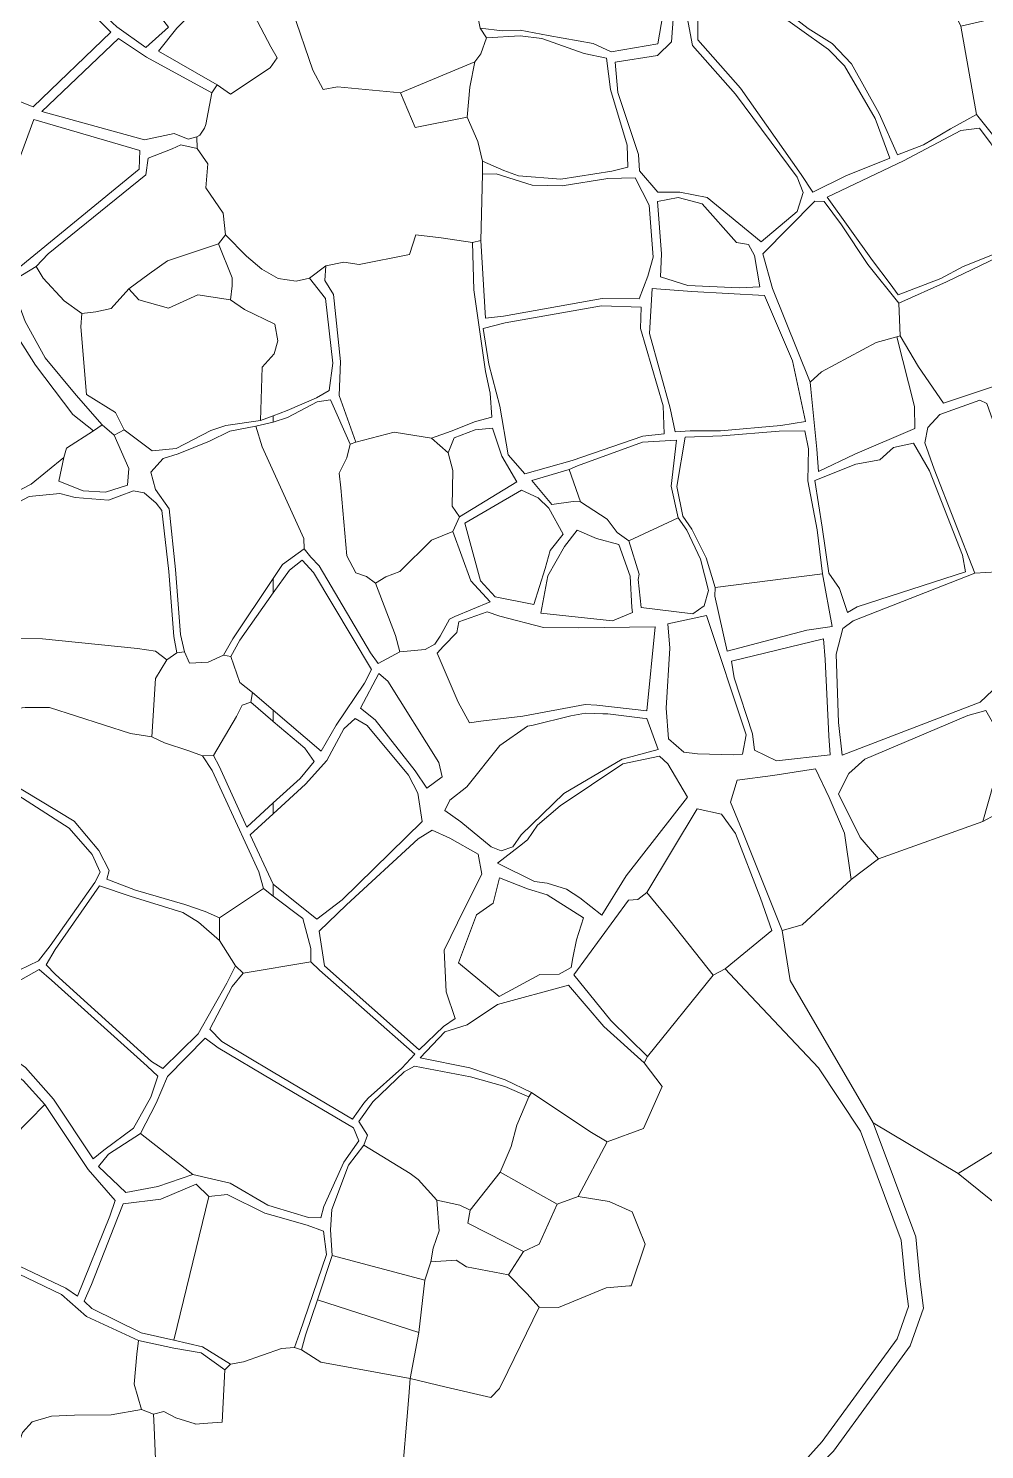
# Model space of a CAD drawing. Header units: metres. Extents: x 542555 to 550520, y 1840485 to 1846995.
# Drawn here: x 548965.2 to 549101.1, y 1843560.2 to 1843762.2 of the extents above; entities that cross this region are included whole.
import ezdxf

# ---------------------------------------------------------------- set-up
doc = ezdxf.new("R2010")
doc.units = ezdxf.units.M
doc.header["$MEASUREMENT"] = 0
doc.layers.add('Level 30', color=7, linetype='Continuous', lineweight=0)

msp = doc.modelspace()

# ---------------------------------------------------------------- linework, layer by layer
at = {"layer": 'Level 30', "color": 7, "linetype": 'Continuous', "lineweight": 0, "flags": 128}
for points in [[(549097.75, 1843762.52), (549099.99, 1843749.96), (549096.3, 1843747.92), (549092.48, 1843745.64), (549088.77, 1843744.2), (549086.16, 1843750.09), (549082.23, 1843757.16), (549079.46, 1843760.04), (549076.05, 1843762.16), (549071.5, 1843765.68), (549062.27, 1843770.64), (549060.94, 1843772.12), (549062.35, 1843775.75), (549063.89, 1843776.87), (549069.95, 1843779.69), (549074.72, 1843775.46), (549082.57, 1843767.75), (549084.86, 1843764.67), (549094.29, 1843766.94), (549094.44, 1843765.93), (549095.52, 1843764.88), (549097.32, 1843763.5), (549097.75, 1843762.52)], [(549055.64, 1843765.49), (549054.71, 1843760), (549048.03, 1843758.85), (549045.47, 1843760.06), (549039.11, 1843761.16), (549035.11, 1843761.93), (549032.62, 1843761.82), (549029.4, 1843762.22), (549029.03, 1843764.12), (549028.96, 1843766.71), (549026.71, 1843771.82), (549028.13, 1843773.31), (549032.04, 1843773.89), (549036.43, 1843775.6), (549039.23, 1843777.6), (549039.81, 1843778.55), (549052.6, 1843778.57), (549054.57, 1843778.2), (549055.98, 1843770.18), (549055.64, 1843765.49)], [(548953.48, 1843773.2), (548957.03, 1843772.8), (548965.16, 1843769.69), (548972.28, 1843766.28), (548976.9, 1843761.67), (548965.87, 1843751.03), (548955.24, 1843755.27), (548952.54, 1843756.73), (548952.44, 1843758.85), (548952.77, 1843768.84), (548953.01, 1843773.18), (548953.48, 1843773.2)], [(549029.51, 1843758.58), (549028.68, 1843757.44), (549018.1, 1843753.03), (549009.15, 1843753.86), (549007.08, 1843753.51), (549005.65, 1843756.23), (549002.73, 1843764.69), (549011.31, 1843767.62), (549017.06, 1843768.69), (549024.32, 1843771.11), (549025.66, 1843771.22), (549026.71, 1843771.82), (549028.96, 1843766.71), (549029.03, 1843764.12), (549029.4, 1843762.22), (549030.31, 1843760.82), (549029.51, 1843758.58)], [(548985.1, 1843762.35), (548981.88, 1843759.48), (548977.75, 1843762.42), (548973.46, 1843766.42), (548975.92, 1843769.27), (548978.5, 1843770.63), (548982.32, 1843765.97), (548985.1, 1843762.35)], [(548993.94, 1843752.83), (548992.01, 1843754.14), (548983.7, 1843758.97), (548986.3, 1843762.24), (548990.4, 1843766.38), (548993.59, 1843767.87), (548995.36, 1843767.79), (548999.68, 1843759.56), (549000.58, 1843757.99), (548999.55, 1843756.58), (548993.94, 1843752.83)], [(549078.97, 1843759.19), (549081.22, 1843756.85), (549085.58, 1843749.39), (549087.69, 1843743.74), (549081.41, 1843741.24), (549076.72, 1843738.92), (549075.05, 1843741.42), (549066.46, 1843753.67), (549060.38, 1843760.55), (549060.36, 1843763.45), (549061.48, 1843764.7), (549063.44, 1843768.99), (549070.71, 1843765.07), (549078.97, 1843759.19)], [(549113.08, 1843761.69), (549118.01, 1843751.95), (549105.85, 1843746.87), (549102.86, 1843746.38), (549099.99, 1843749.96), (549097.75, 1843762.52), (549112.31, 1843765.86), (549113.08, 1843761.69)], [(549074.48, 1843741.04), (549075.36, 1843738.84), (549074.49, 1843736.14), (549069.37, 1843731.86), (549061.71, 1843738.16), (549057.81, 1843738.92), (549054.67, 1843738.88), (549052.09, 1843741.92), (549051.93, 1843744.25), (549048.98, 1843753.09), (549048.64, 1843757.38), (549054.64, 1843758.31), (549056.63, 1843760.27), (549056.93, 1843764.17), (549058.86, 1843763.79), (549059.61, 1843759.75), (549065.72, 1843752.85), (549074.48, 1843741.04)], [(549050.41, 1843742.48), (549048.16, 1843741.91), (549040.87, 1843740.73), (549034.88, 1843741.23), (549032.79, 1843741.99), (549029.76, 1843743.29), (549029.08, 1843746.11), (549027.57, 1843749.55), (549027.96, 1843753.83), (549028.68, 1843757.44), (549029.51, 1843758.58), (549030.31, 1843760.82), (549035.13, 1843761.13), (549038.19, 1843760.75), (549044.22, 1843758.63), (549047.38, 1843757.93), (549047.96, 1843753.48), (549050.31, 1843745.57), (549050.41, 1843742.48)], [(548989.56, 1843747), (548989.11, 1843746.76), (548987.9, 1843746.43), (548985.91, 1843747.26), (548981.69, 1843746.36), (548967.1, 1843750.37), (548977.99, 1843760.74), (548981.96, 1843758.11), (548991.26, 1843753.03), (548990.42, 1843748.51), (548990.23, 1843747.98), (548989.56, 1843747)], [(549018.1, 1843753.03), (549028.68, 1843757.44), (549027.96, 1843753.83), (549027.57, 1843749.55), (549020.18, 1843748.08), (549018.1, 1843753.03)], [(548965.95, 1843749.24), (548981.04, 1843744.84), (548980.92, 1843742.17), (548963.08, 1843727.51), (548961.13, 1843729.27), (548958.42, 1843735.07), (548958.14, 1843737.49), (548960.79, 1843739.57), (548963.56, 1843742.63), (548965.95, 1843749.24)], [(549104.88, 1843740.24), (549108.23, 1843732.22), (549102.98, 1843730.27), (549098.11, 1843728.33), (549094.93, 1843726.65), (549088.86, 1843724.32), (549087.72, 1843725.86), (549085.21, 1843729.18), (549078.76, 1843738.19), (549089.6, 1843743.36), (549097.77, 1843747.68), (549100.45, 1843748.02), (549102.1, 1843745.76), (549104.88, 1843740.24)], [(548989.18, 1843745.13), (548990.69, 1843742.93), (548990.43, 1843739.51), (548992.89, 1843735.9), (548993.19, 1843732.83), (548992.23, 1843731.55), (548984.94, 1843729.14), (548982.37, 1843727.31), (548979.47, 1843725.14), (548976.93, 1843722.37), (548974.78, 1843721.91), (548972.76, 1843721.66), (548970.27, 1843723.47), (548967.28, 1843726.7), (548966.29, 1843728.33), (548968.01, 1843730.15), (548981.89, 1843741.37), (548982.2, 1843743.75), (548985.62, 1843745.06), (548986.85, 1843745.64), (548989.18, 1843745.13)], [(549053.46, 1843737.05), (549054.02, 1843729.66), (549053.26, 1843726.98), (549052.05, 1843723.73), (549046.75, 1843723.81), (549032.76, 1843721.27), (549030.18, 1843720.97), (549029.5, 1843732.03), (549029.76, 1843741.44), (549031.69, 1843741.53), (549036.84, 1843739.88), (549041.06, 1843739.78), (549047.6, 1843740.85), (549051.45, 1843740.93), (549053.46, 1843737.05)], [(549068.45, 1843729.88), (549069.2, 1843725.44), (549066.27, 1843725.3), (549058.93, 1843725.65), (549055.05, 1843726.87), (549055.21, 1843730.15), (549054.66, 1843737.58), (549057.57, 1843738.16), (549060.98, 1843737.25), (549065.89, 1843731.77), (549067.58, 1843731.47), (549068.45, 1843729.88)], [(549088.97, 1843723.11), (549089.14, 1843718.48), (549088.68, 1843718.35), (549085.75, 1843717.53), (549077.96, 1843713.35), (549076.34, 1843711.87), (549070.99, 1843725.2), (549069.62, 1843730.16), (549077.02, 1843737.61), (549078.34, 1843737.57), (549080.82, 1843734.25), (549084.55, 1843728.6), (549088.97, 1843723.11)], [(549005.15, 1843726.66), (549007.43, 1843723.8), (549008.46, 1843714.61), (549007.93, 1843710.7), (549006.16, 1843709.67), (549001.99, 1843707.88), (549000, 1843707.12), (548998.17, 1843706.43), (548998.41, 1843714.01), (549000.13, 1843715.91), (549000.64, 1843717.75), (549000.24, 1843720.16), (548995.89, 1843722.24), (548993.91, 1843723.59), (548994.14, 1843725.6), (548994.14, 1843726.72), (548992.23, 1843731.55), (548993.19, 1843732.83), (548996.19, 1843729.8), (548998.36, 1843727.98), (549000.7, 1843726.62), (549003.25, 1843726.25), (549005.15, 1843726.66)], [(549030.2, 1843713.41), (549030.83, 1843710.35), (549031.06, 1843706.93), (549028.76, 1843706.29), (549025.32, 1843704.93), (549022.51, 1843703.93), (549017.19, 1843704.79), (549011.72, 1843703.38), (549009.37, 1843709.98), (549009.56, 1843714.83), (549008.57, 1843724.34), (549007.33, 1843726.35), (549007.5, 1843728.44), (549010.04, 1843728.97), (549012.2, 1843728.63), (549019.39, 1843730.05), (549020.27, 1843732.86), (549023.9, 1843732.41), (549028.32, 1843731.76), (549028.53, 1843725), (549030.2, 1843713.41)], [(548992.23, 1843731.55), (548994.14, 1843726.72), (548994.14, 1843725.6), (548993.91, 1843723.59), (548989.28, 1843724.32), (548985.12, 1843722.42), (548980.89, 1843723.58), (548979.47, 1843725.14), (548982.37, 1843727.31), (548984.94, 1843729.14), (548992.23, 1843731.55)], [(549108.36, 1843731.47), (549110.14, 1843729.58), (549111.38, 1843725.7), (549112.31, 1843721.93), (549113.34, 1843718.63), (549103.69, 1843711.72), (549095.32, 1843708.93), (549091.73, 1843714.06), (549089.14, 1843718.48), (549088.97, 1843723.11), (549095.75, 1843726.18), (549103.02, 1843729.64), (549108.36, 1843731.47)], [(548972.76, 1843721.66), (548972.63, 1843719.76), (548973.45, 1843710.16), (548977.58, 1843707.56), (548978.79, 1843705.13), (548977.38, 1843704.38), (548975.68, 1843705.85), (548971.99, 1843710.03), (548967.56, 1843715.35), (548964.74, 1843720.54), (548962.97, 1843725.31), (548963.25, 1843726.5), (548966.29, 1843728.33), (548967.28, 1843726.7), (548970.27, 1843723.47), (548972.76, 1843721.66)], [(549011.72, 1843703.38), (549010.92, 1843703.08), (549008.13, 1843709.39), (549006.26, 1843709.1), (549002.02, 1843706.85), (549000, 1843706.21), (549000, 1843707.12), (549001.99, 1843707.88), (549006.16, 1843709.67), (549007.93, 1843710.7), (549008.46, 1843714.61), (549007.43, 1843723.8), (549005.15, 1843726.66), (549007.5, 1843728.44), (549007.33, 1843726.35), (549008.57, 1843724.34), (549009.56, 1843714.83), (549009.37, 1843709.98), (549011.72, 1843703.38)], [(548993.91, 1843723.59), (548995.89, 1843722.24), (549000.24, 1843720.16), (549000.64, 1843717.75), (549000.13, 1843715.91), (548998.41, 1843714.01), (548998.17, 1843706.43), (548993.28, 1843705.72), (548991.12, 1843705.02), (548986.18, 1843702.47), (548982.77, 1843702.14), (548978.79, 1843705.13), (548977.58, 1843707.56), (548973.45, 1843710.16), (548972.63, 1843719.76), (548972.76, 1843721.66), (548974.78, 1843721.91), (548976.93, 1843722.37), (548979.47, 1843725.14), (548980.89, 1843723.58), (548985.12, 1843722.42), (548989.28, 1843724.32), (548993.91, 1843723.59)], [(549075.68, 1843706.3), (549072.17, 1843705.75), (549063.62, 1843704.97), (549059.27, 1843704.98), (549057.13, 1843704.83), (549056.43, 1843708.2), (549053.5, 1843718.8), (549053.9, 1843725.23), (549059.52, 1843724.8), (549069.84, 1843724.23), (549073.85, 1843714.94), (549075.68, 1843706.3)], [(549055.45, 1843708.54), (549055.58, 1843704.54), (549052.54, 1843704.24), (549042.51, 1843700.77), (549035.79, 1843698.87), (549033.39, 1843701.56), (549032.21, 1843708.49), (549030.67, 1843714.47), (549029.85, 1843719.52), (549032.99, 1843720.34), (549046.68, 1843722.76), (549052.3, 1843722.56), (549052.23, 1843719.52), (549055.45, 1843708.54)], [(548970.59, 1843702.49), (548970.2, 1843701.2), (548965.57, 1843697.38), (548963.1, 1843696.11), (548960.55, 1843699.12), (548952.95, 1843709.54), (548951.5, 1843712.3), (548955.29, 1843714.68), (548960.68, 1843718.56), (548962.91, 1843719.48), (548966.17, 1843714.33), (548971.49, 1843707.28), (548974.46, 1843704.98), (548970.59, 1843702.49)], [(549088.68, 1843718.35), (549091.2, 1843708.45), (549091.21, 1843705.29), (549082.7, 1843701.64), (549077.54, 1843699.21), (549077.3, 1843702.38), (549076.45, 1843710.92), (549076.34, 1843711.87), (549077.96, 1843713.35), (549085.75, 1843717.53), (549088.68, 1843718.35)], [(549014.52, 1843683.32), (549017.4, 1843675.87), (549018, 1843673.57), (549014.94, 1843671.91), (549013.85, 1843673.42), (549006.51, 1843685.8), (549005.35, 1843687.03), (549004.4, 1843688.22), (549004.37, 1843689.67), (548998.44, 1843702.72), (548997.53, 1843705.64), (549000, 1843706.21), (549002.02, 1843706.85), (549006.26, 1843709.1), (549008.13, 1843709.39), (549010.92, 1843703.08), (549010.45, 1843701.14), (549009.37, 1843698.95), (549009.61, 1843696.86), (549010.47, 1843687.19), (549011.75, 1843684.81), (549013.26, 1843684.29), (549014.52, 1843683.32)], [(549108.1, 1843686.47), (549106.01, 1843685.11), (549099.76, 1843684.74), (549094, 1843699.52), (549092.67, 1843703.28), (549093.06, 1843705.43), (549094.8, 1843707.31), (549100.47, 1843709.34), (549101.45, 1843708.84), (549106.65, 1843694.27), (549111.11, 1843688.75), (549108.1, 1843686.47)], [(548977.38, 1843704.38), (548979.48, 1843699.62), (548979.28, 1843697.27), (548976.16, 1843696.26), (548972.96, 1843696.44), (548969.53, 1843697.83), (548970.2, 1843701.2), (548970.59, 1843702.49), (548974.46, 1843704.98), (548975.68, 1843705.85), (548977.38, 1843704.38)], [(548997.53, 1843705.64), (548998.44, 1843702.72), (549004.37, 1843689.67), (549004.4, 1843688.22), (549001.33, 1843685.97), (549000, 1843683.98), (548994.25, 1843675.4), (548992.93, 1843673.08), (548990.76, 1843672.09), (548988.08, 1843671.93), (548987.37, 1843673.56), (548986.81, 1843676.04), (548986.08, 1843685.27), (548985.18, 1843693.89), (548983.27, 1843696.63), (548982.6, 1843699.1), (548984.37, 1843701.05), (548986.49, 1843701.69), (548990.94, 1843703.52), (548993.84, 1843704.92), (548997.53, 1843705.64)], [(549024.88, 1843701.86), (549025.53, 1843699.34), (549025.45, 1843694.27), (549026.49, 1843692.75), (549025.53, 1843690.65), (549022.49, 1843689.44), (549018, 1843684.96), (549015.99, 1843684.2), (549014.52, 1843683.32), (549013.26, 1843684.29), (549011.75, 1843684.81), (549010.47, 1843687.19), (549009.61, 1843696.86), (549009.37, 1843698.95), (549010.45, 1843701.14), (549010.92, 1843703.08), (549011.72, 1843703.38), (549017.19, 1843704.79), (549022.51, 1843703.93), (549024.88, 1843701.86)], [(549025.74, 1843703.99), (549028.72, 1843705.11), (549031.18, 1843705.37), (549032.51, 1843701.36), (549034.64, 1843697.72), (549026.49, 1843692.75), (549025.45, 1843694.27), (549025.53, 1843699.34), (549024.88, 1843701.86), (549025.74, 1843703.99)], [(549078.09, 1843684.65), (549062.82, 1843682.7), (549061.58, 1843686.92), (549059.51, 1843690.99), (549058.22, 1843692.84), (549057.37, 1843697.06), (549058.55, 1843704.07), (549063.84, 1843704.27), (549071.95, 1843704.95), (549075.61, 1843704.98), (549076.09, 1843702.43), (549076, 1843697.89), (549077.32, 1843690.92), (549078.09, 1843684.65)], [(549057.58, 1843692.63), (549050.58, 1843689.34), (549048.92, 1843690.54), (549047.48, 1843692.43), (549043.69, 1843694.89), (549042.06, 1843699.48), (549043.25, 1843699.99), (549052.52, 1843703.36), (549057.34, 1843703.67), (549056.6, 1843697.09), (549057.58, 1843692.63)], [(549098.02, 1843687.32), (549098.42, 1843684.91), (549083.01, 1843679.94), (549081.66, 1843679.13), (549080.51, 1843682.57), (549078.98, 1843684.76), (549078.06, 1843691.3), (549077.01, 1843697.93), (549082.82, 1843700.23), (549086.24, 1843700.84), (549088.21, 1843702.6), (549091.04, 1843703.22), (549093.32, 1843699.31), (549098.02, 1843687.32)], [(549042.06, 1843699.48), (549043.69, 1843694.89), (549042.64, 1843694.95), (549039.62, 1843694.5), (549036.79, 1843697.9), (549042.06, 1843699.48)], [(549039.21, 1843693.98), (549041.23, 1843690.29), (549039.39, 1843687.95), (549038.67, 1843685.41), (549037.05, 1843680.27), (549031.55, 1843681.39), (549029.49, 1843683.66), (549027.22, 1843691.86), (549035.32, 1843696.53), (549037.68, 1843695.43), (549039.21, 1843693.98)], [(549061.88, 1843682.26), (549061.29, 1843680.09), (549059.64, 1843678.96), (549052.3, 1843679.84), (549051.9, 1843683.85), (549052.03, 1843684.61), (549050.58, 1843689.34), (549057.58, 1843692.63), (549058.79, 1843690.87), (549060.77, 1843686.74), (549061.88, 1843682.26)], [(549030.84, 1843680.68), (549025.8, 1843678.6), (549025.08, 1843678.22), (549023.72, 1843675.79), (549022.99, 1843674.64), (549021.6, 1843673.88), (549018, 1843673.57), (549017.4, 1843675.87), (549014.52, 1843683.32), (549015.99, 1843684.2), (549018, 1843684.96), (549022.49, 1843689.44), (549025.53, 1843690.65), (549028.11, 1843683.67), (549030.84, 1843680.68)], [(549051.09, 1843679.16), (549048.25, 1843677.97), (549038.04, 1843679.04), (549039.03, 1843684.36), (549041.41, 1843688.54), (549043.21, 1843690.84), (549045.96, 1843689.69), (549049.12, 1843688.8), (549050.74, 1843684.33), (549050.98, 1843679.84), (549051.09, 1843679.16)], [(549004.09, 1843686.58), (549005.74, 1843684.83), (549013.97, 1843671.04), (549012.97, 1843669.11), (549008.97, 1843663.13), (549006.82, 1843659.42), (549000, 1843665.26), (548997.07, 1843667.77), (548995.24, 1843669.22), (548993.98, 1843672.88), (548995.23, 1843675.2), (549000, 1843681.95), (549002.29, 1843685.19), (549004.09, 1843686.58)], [(549079.47, 1843677.16), (549075.87, 1843676.66), (549064.54, 1843673.65), (549062.77, 1843681.47), (549062.82, 1843682.7), (549078.09, 1843684.65), (549079.47, 1843677.16)], [(549106.01, 1843685.11), (549108.25, 1843679.31), (549110.15, 1843675.52), (549100.54, 1843666.38), (549080.89, 1843658.87), (549080.37, 1843663.53), (549080.03, 1843673.22), (549081, 1843676.86), (549082.47, 1843677.95), (549099.76, 1843684.74), (549106.01, 1843685.11)], [(549000, 1843683.98), (549000, 1843681.95), (548995.23, 1843675.2), (548993.98, 1843672.88), (548992.93, 1843673.08), (548994.25, 1843675.4), (549000, 1843683.98)], [(549043.41, 1843676.99), (549054.3, 1843677.09), (549053.11, 1843665.19), (549046.03, 1843665.96), (549044.37, 1843666.07), (549035.47, 1843664.41), (549029.53, 1843663.68), (549027.9, 1843663.45), (549026.28, 1843666.42), (549023.31, 1843673.39), (549024.19, 1843674.35), (549026.11, 1843676.33), (549026.39, 1843677.83), (549030.42, 1843679.24), (549032.22, 1843678.65), (549038.44, 1843677.02), (549043.41, 1843676.99)], [(549067.23, 1843661.76), (549066.74, 1843659.03), (549065.43, 1843658.91), (549060.35, 1843659.04), (549058.37, 1843659.29), (549056.18, 1843661.21), (549055.86, 1843665.57), (549056.37, 1843674.09), (549056.1, 1843677.52), (549061.6, 1843678.71), (549067.23, 1843661.76)], [(548960.59, 1843674.65), (548963.64, 1843675.49), (548967.18, 1843675.43), (548980.7, 1843674.04), (548983.24, 1843673.64), (548984.85, 1843672.42), (548983.27, 1843669.78), (548982.75, 1843661.46), (548979.7, 1843661.94), (548968.19, 1843665.63), (548964.73, 1843665.65), (548961.31, 1843665.28), (548961.45, 1843666.99), (548961.5, 1843669.6), (548960.59, 1843674.65)], [(549078.99, 1843661.6), (549079.19, 1843658.93), (549071.56, 1843658.08), (549068.41, 1843659.57), (549068.14, 1843661.9), (549065.56, 1843669.87), (549065.15, 1843672.24), (549078.25, 1843675.41), (549078.47, 1843672.49), (549078.99, 1843661.6)], [(548995.24, 1843669.22), (548997.07, 1843667.77), (548996.8, 1843666.38), (548995.58, 1843665.97), (548994.78, 1843664.36), (548991.5, 1843658.81), (548989.94, 1843658.79), (548987.98, 1843659.48), (548984.55, 1843660.61), (548982.75, 1843661.46), (548983.27, 1843669.78), (548984.85, 1843672.42), (548986.29, 1843673.42), (548987.37, 1843673.56), (548988.08, 1843671.93), (548990.76, 1843672.09), (548992.93, 1843673.08), (548993.98, 1843672.88), (548995.24, 1843669.22)], [(549016.28, 1843669.39), (549023.53, 1843657.81), (549024.01, 1843655.78), (549021.84, 1843654.18), (549020.16, 1843656.65), (549014.48, 1843663.9), (549012.41, 1843665.57), (549014.99, 1843670.47), (549016.28, 1843669.39)], [(549000, 1843663.67), (549004.51, 1843659.86), (549005.8, 1843657.97), (549003.81, 1843655.54), (549000, 1843652.08), (548996.23, 1843648.65), (548992.32, 1843657.32), (548991.5, 1843658.81), (548994.78, 1843664.36), (548995.58, 1843665.97), (548996.8, 1843666.38), (548999.94, 1843663.72), (549000, 1843663.67)], [(549000, 1843665.26), (549000, 1843663.67), (548999.94, 1843663.72), (548996.8, 1843666.38), (548997.07, 1843667.77), (549000, 1843665.26)], [(548989.94, 1843658.79), (548991.31, 1843656.7), (548997.96, 1843642.3), (548998.6, 1843639.9), (548992.36, 1843635.74), (548990.3, 1843636.66), (548987.41, 1843637.64), (548980.42, 1843639.66), (548976.33, 1843641.26), (548976.66, 1843642.49), (548975.18, 1843645.3), (548971.67, 1843649.51), (548962.12, 1843655.29), (548959.97, 1843656.78), (548960.45, 1843658.53), (548960.58, 1843663.29), (548961.31, 1843665.28), (548964.73, 1843665.65), (548968.19, 1843665.63), (548979.7, 1843661.94), (548982.75, 1843661.46), (548984.55, 1843660.61), (548987.98, 1843659.48), (548989.94, 1843658.79)], [(549021.19, 1843649.44), (549009.78, 1843638.31), (549006.21, 1843635.55), (549000, 1843640.53), (548996.72, 1843647.55), (549000, 1843650.55), (549004.59, 1843654.75), (549007.61, 1843658.1), (549010.02, 1843662.62), (549011.63, 1843664.07), (549013.36, 1843663.1), (549019.23, 1843656.03), (549020.58, 1843653.45), (549021.19, 1843649.44)], [(549044.38, 1843664.82), (549046.88, 1843664.74), (549047.57, 1843664.74), (549052.51, 1843664.14), (549053.1, 1843664.09), (549054.72, 1843659.66), (549049.61, 1843658.28), (549041.31, 1843653.42), (549035.23, 1843647.56), (549034.09, 1843645.86), (549032.42, 1843645.25), (549030.97, 1843645.82), (549026.66, 1843649.38), (549024.38, 1843651.02), (549025.1, 1843652.49), (549027.51, 1843654.36), (549032.22, 1843660.24), (549036.13, 1843663), (549036.95, 1843663.15), (549042.33, 1843664.45), (549044.38, 1843664.82)], [(549104.04, 1843660.5), (549100.88, 1843649.42), (549086.05, 1843644.13), (549083.44, 1843647.18), (549080.38, 1843653.36), (549081.86, 1843656.27), (549084.13, 1843658.3), (549098.78, 1843664.52), (549101.33, 1843665.23), (549104.04, 1843660.5)], [(549000, 1843652.08), (549000, 1843650.55), (548996.72, 1843647.55), (549000, 1843640.53), (549000, 1843638.84), (548998.6, 1843639.9), (548997.96, 1843642.3), (548991.31, 1843656.7), (548989.94, 1843658.79), (548991.5, 1843658.81), (548992.32, 1843657.32), (548996.23, 1843648.65), (549000, 1843652.08)], [(549058.92, 1843652.9), (549050.18, 1843641.72), (549046.7, 1843636.13), (549043.59, 1843638.59), (549041.72, 1843639.84), (549038.95, 1843640.68), (549037.17, 1843640.89), (549031.89, 1843643.52), (549035.02, 1843645.92), (549036.15, 1843646.81), (549037.59, 1843648.9), (549040.81, 1843651.68), (549049.72, 1843657.66), (549054.92, 1843658.73), (549056.1, 1843657.62), (549058.92, 1843652.9)], [(549075.19, 1843634.73), (549072.37, 1843633.95), (549066.68, 1843648.15), (549065.02, 1843652.18), (549065.98, 1843655.31), (549071.06, 1843655.96), (549077.13, 1843656.91), (549079.06, 1843652.86), (549081.21, 1843647.79), (549082.18, 1843641.21), (549075.19, 1843634.73)], [(548959.09, 1843628.09), (548947.95, 1843636.04), (548952.17, 1843640.9), (548956.74, 1843646.36), (548957.47, 1843649.05), (548957.5, 1843651.82), (548958.04, 1843654.6), (548958.17, 1843655.42), (548959.82, 1843655.85), (548961.7, 1843654.48), (548971, 1843648.51), (548974.27, 1843644.75), (548975.39, 1843642.25), (548974.64, 1843640.78), (548968.3, 1843631.75), (548966.63, 1843629.61), (548961.07, 1843626.96), (548959.09, 1843628.09)], [(549070.88, 1843633.93), (549064.27, 1843628.48), (549062.54, 1843627.6), (549056.44, 1843635.3), (549053.12, 1843639.35), (549060.28, 1843651.25), (549063.74, 1843650.5), (549065.73, 1843647.73), (549069.27, 1843638.53), (549070.88, 1843633.93)], [(549119.6994, 1843644.8019), (549118.69, 1843612.51), (549097.41, 1843599.39), (549085.33, 1843606.59), (549073.49, 1843626.83), (549072.8392, 1843630.9669), (549072.37, 1843633.95), (549075.19, 1843634.73), (549082.18, 1843641.21), (549086.05, 1843644.13), (549100.88, 1843649.42), (549102.66, 1843650.38), (549105.8699, 1843645.1737), (549106.76, 1843643.73), (549112.43, 1843644.12), (549119.6506, 1843644.8152), (549119.7, 1843644.82), (549119.6994, 1843644.8019)], [(549027.17, 1843636.97), (549024.32, 1843631.17), (549024.6, 1843625.22), (549025.85, 1843621.44), (549024.21, 1843620.3), (549020.73, 1843616.97), (549007.29, 1843628.91), (549006.52, 1843633.84), (549010.4, 1843637.57), (549020.59, 1843646.97), (549022.59, 1843648.22), (549025.11, 1843647.08), (549029.15, 1843644.81), (549029.64, 1843641.93), (549027.17, 1843636.97)], [(548989.38, 1843635.11), (548992.35, 1843632.5), (548994.65, 1843628.91), (548993.39, 1843626.45), (548989.32, 1843619.27), (548984.32, 1843614.31), (548982.71, 1843615.34), (548969.04, 1843627.7), (548967.73, 1843629.06), (548969.01, 1843631.24), (548975.28, 1843640.29), (548979.64, 1843638.82), (548987.13, 1843636.52), (548989.38, 1843635.11)], [(549005.33, 1843631.37), (549005.33, 1843629.48), (548995.72, 1843627.87), (548994.65, 1843628.91), (548992.35, 1843632.5), (548992.36, 1843635.74), (548998.6, 1843639.9), (549000, 1843638.84), (549000, 1843638.83), (549004.19, 1843635.64), (549005.33, 1843631.37)], [(549038.95, 1843639.01), (549044.11, 1843635.75), (549043.13, 1843632.63), (549042.59, 1843630.07), (549042.35, 1843628.7), (549040.68, 1843627.73), (549037.91, 1843627.71), (549032.12, 1843624.57), (549026.34, 1843629.35), (549028.89, 1843636.15), (549031.29, 1843637.81), (549032.17, 1843641.41), (549036.13, 1843639.85), (549038.95, 1843639.01)], [(549062.54, 1843627.6), (549053.23, 1843616.03), (549048.01, 1843621.15), (549042.73, 1843627.65), (549050.5, 1843638.24), (549051.82, 1843638.34), (549053.12, 1843639.35), (549056.44, 1843635.3), (549062.54, 1843627.6)], [(548983.61, 1843613.25), (548982.57, 1843610.27), (548980.12, 1843605.84), (548975.93, 1843602.74), (548974.41, 1843601.5), (548968.76, 1843609.97), (548964.79, 1843614.46), (548961.77, 1843616.59), (548962.12, 1843619.25), (548961.49, 1843625.45), (548966.7, 1843628.42), (548968.46, 1843626.9), (548982.09, 1843614.65), (548983.61, 1843613.25)], [(549005.33, 1843629.48), (549006.56, 1843628.32), (549020.12, 1843616.38), (549018.28, 1843614.36), (549013.49, 1843610.1), (549012.88, 1843609.39), (549011.25, 1843607.13), (549000, 1843613.81), (548992.67, 1843618.16), (548991, 1843619.91), (548994.15, 1843625.98), (548995.72, 1843627.87), (549005.33, 1843629.48)], [(549052.67, 1843605.78), (549047.48, 1843603.92), (549045.01, 1843605.38), (549036.7, 1843610.9), (549032.97, 1843612.71), (549027.96, 1843614.43), (549020.87, 1843615.85), (549024.38, 1843619.55), (549027.56, 1843620.54), (549031.87, 1843623.41), (549041.97, 1843626.18), (549047.03, 1843620.31), (549052.73, 1843615.11), (549055.28, 1843611.79), (549052.67, 1843605.78)], [(549010.02, 1843600.99), (549007.17, 1843594.72), (549006.75, 1843593.09), (549005.01, 1843593.15), (549000, 1843594.65), (548999.24, 1843594.88), (548993.86, 1843598.02), (548988.56, 1843599.26), (548981.13, 1843605.07), (548983.35, 1843609.42), (548984.96, 1843613.19), (548990.32, 1843618.65), (548992.17, 1843617.25), (549000, 1843612.63), (549011.4, 1843605.9), (549012.17, 1843604.06), (549010.02, 1843600.99)], [(548954.94, 1843592.63), (548954.27, 1843590.69), (548952.85, 1843590.2), (548940.65, 1843595.4), (548937.63, 1843596.49), (548936.44, 1843598.17), (548940.08, 1843608.13), (548942.67, 1843608.82), (548950.31, 1843613.45), (548955.1, 1843614.98), (548960.8, 1843615.27), (548964.42, 1843612.6), (548967.54, 1843609.22), (548958.55, 1843600.09), (548954.94, 1843592.63)], [(549033.85, 1843603.24), (549032.26, 1843599.58), (549027.98, 1843594.18), (549026.54, 1843594.89), (549023.28, 1843595.63), (549020.59, 1843598.54), (549019.48, 1843599.42), (549012.87, 1843603.43), (549013.42, 1843604.83), (549012.19, 1843606.77), (549014.18, 1843609.61), (549018.62, 1843613.83), (549020.09, 1843614.67), (549028.06, 1843613.13), (549032.95, 1843611.77), (549036.36, 1843610.3), (549034.63, 1843606.25), (549033.85, 1843603.24)], [(549144.57, 1843578.05), (549126.46, 1843573.3), (549123.07, 1843578.7), (549097.41, 1843599.39), (549118.69, 1843612.51), (549122.1, 1843610.43), (549140.93, 1843602.78), (549148.13, 1843604.49), (549155.16, 1843603.73), (549159.28, 1843602.78), (549160.94, 1843598.65), (549163.7, 1843584.68), (549156.84, 1843580.3), (549148.57, 1843578.21), (549144.57, 1843578.05)], [(549047.48, 1843603.92), (549043.38, 1843596.13), (549040.36, 1843595.05), (549032.26, 1843599.58), (549033.85, 1843603.24), (549034.63, 1843606.25), (549036.36, 1843610.3), (549036.7, 1843610.9), (549045.01, 1843605.38), (549047.48, 1843603.92)], [(548967.54, 1843609.22), (548973.7, 1843599.99), (548977.52, 1843595.54), (548976.78, 1843593.34), (548972.15, 1843581.95), (548970.52, 1843583.1), (548955.56, 1843590.15), (548954.27, 1843590.69), (548954.94, 1843592.63), (548958.55, 1843600.09), (548967.54, 1843609.22)], [(548981.13, 1843605.07), (548988.56, 1843599.26), (548983.59, 1843597.57), (548979.03, 1843596.68), (548975.17, 1843600.4), (548976.55, 1843602.13), (548981.13, 1843605.07)], [(549022.72, 1843588.78), (549022.4, 1843586.86), (549021.54, 1843584.22), (549008.38, 1843587.74), (549008.15, 1843591.38), (549008.31, 1843594.29), (549010.7, 1843600.6), (549012.87, 1843603.43), (549019.48, 1843599.42), (549020.59, 1843598.54), (549023.28, 1843595.63), (549023.59, 1843591.24), (549022.72, 1843588.78)], [(549032.26, 1843599.58), (549040.36, 1843595.05), (549037.81, 1843589.34), (549035.57, 1843588.32), (549027.67, 1843592.36), (549027.98, 1843594.18), (549032.26, 1843599.58)], [(548990.83, 1843596.13), (548985.86, 1843575.7), (548981.24, 1843576.73), (548974.22, 1843580.22), (548973.09, 1843581.27), (548974.14, 1843583.6), (548977.85, 1843593.05), (548978.64, 1843595.1), (548984.01, 1843595.73), (548989.04, 1843597.9), (548990.83, 1843596.13)], [(549003.75, 1843576.65), (549003.03, 1843574.68), (549001.16, 1843574.53), (548995.79, 1843572.62), (548993.9, 1843572.3), (548989.95, 1843574.77), (548985.86, 1843575.7), (548990.83, 1843596.13), (548993.45, 1843596.43), (548998.78, 1843593.78), (549000, 1843593.43), (549004.84, 1843592.06), (549007.13, 1843591.22), (549007.55, 1843587.88), (549003.75, 1843576.65)], [(549027.98, 1843594.18), (549027.67, 1843592.36), (549035.57, 1843588.32), (549033.46, 1843585.01), (549027.49, 1843586.11), (549026.01, 1843587.1), (549022.4, 1843586.86), (549022.72, 1843588.78), (549023.59, 1843591.24), (549023.28, 1843595.63), (549026.54, 1843594.89), (549027.98, 1843594.18)], [(549043.38, 1843596.13), (549047.76, 1843595.43), (549051.04, 1843593.95), (549051.9036, 1843591.7981), (549052.89, 1843589.34), (549050.9, 1843583.45), (549050.6657, 1843583.4301), (549047.36, 1843583.15), (549040.58, 1843580.36), (549037.83, 1843580.4), (549036.05, 1843582.33), (549033.46, 1843585.01), (549035.57, 1843588.32), (549037.81, 1843589.34), (549040.36, 1843595.05), (549043.38, 1843596.13)], [(549008.38, 1843587.74), (549021.54, 1843584.22), (549020.7, 1843576.81), (549006.29, 1843581.44), (549008.38, 1843587.74)], [(549024.5976, 1843569.0469), (549019.49, 1843570.24), (549020.7, 1843576.81), (549021.54, 1843584.22), (549022.4, 1843586.86), (549026.01, 1843587.1), (549027.49, 1843586.11), (549033.46, 1843585.01), (549036.05, 1843582.33), (549037.83, 1843580.4), (549033.3553, 1843571.2363), (549032.19, 1843568.85), (549030.92, 1843567.57), (549024.5976, 1843569.0469)], [(549006.29, 1843581.44), (549020.7, 1843576.81), (549019.49, 1843570.24), (549006.78, 1843572.58), (549004, 1843574.35), (549004.6, 1843576.4), (549006.29, 1843581.44)], [(548984.44, 1843565.55), (548982.98, 1843565.17), (548981.25, 1843565.84), (548980.22, 1843569.43), (548980.62, 1843573.72), (548980.86, 1843575.67), (548985.88, 1843574.57), (548989.75, 1843573.93), (548993.12, 1843571.48), (548992.73, 1843564.07), (548990.708, 1843563.9161), (548988.92, 1843563.78), (548988.8732, 1843563.7949), (548986.13, 1843564.67), (548984.44, 1843565.55)], [(548982.98, 1843565.17), (548983.0561, 1843563.3568), (548983.25, 1843558.74), (548990.93, 1843537.25), (548987.24, 1843529.69), (548976.33, 1843537.64), (548966.24, 1843541.64), (548961.42, 1843542.74), (548948.44, 1843546.16), (548948.4995, 1843546.3548), (548950.21, 1843551.95), (548951.4, 1843553.64), (548956.06, 1843556.51), (548961.71, 1843558.16), (548962.06, 1843560.4), (548963.7, 1843560.54), (548964.34, 1843562.58), (548965.74, 1843564.11), (548968.49, 1843564.91), (548971.74, 1843565.06), (548976.97, 1843565.1), (548981.25, 1843565.84), (548982.98, 1843565.17)]]:
    msp.add_lwpolyline(points, close=True, dxfattribs=at)
for points in [[(549002.73, 1843764.69), (549005.65, 1843756.23), (549007.08, 1843753.51), (549009.15, 1843753.86), (549018.1, 1843753.03), (549020.18, 1843748.08), (549027.57, 1843749.55), (549027.57, 1843749.55), (549029.08, 1843746.11), (549029.76, 1843743.29), (549029.76, 1843741.44), (549029.5, 1843732.03), (549028.32, 1843731.76), (549023.9, 1843732.41), (549020.27, 1843732.86), (549019.39, 1843730.05), (549012.2, 1843728.63), (549010.04, 1843728.97), (549007.5, 1843728.44), (549005.15, 1843726.66), (549003.25, 1843726.25), (549000.7, 1843726.62), (548998.36, 1843727.98), (548996.19, 1843729.8), (548993.19, 1843732.83), (548992.89, 1843735.9), (548990.43, 1843739.51), (548990.69, 1843742.93), (548989.18, 1843745.13), (548989.11, 1843746.76), (548989.56, 1843747), (548990.23, 1843747.98), (548990.42, 1843748.51), (548991.26, 1843753.03), (548992.01, 1843754.14), (548993.94, 1843752.83), (548999.55, 1843756.58), (549000.58, 1843757.99), (548999.68, 1843759.56), (548995.36, 1843767.79)], [(548963.1, 1843696.11), (548965.57, 1843697.38), (548970.2, 1843701.2), (548969.53, 1843697.83), (548972.96, 1843696.44), (548976.16, 1843696.26), (548979.28, 1843697.27), (548979.48, 1843699.62), (548977.38, 1843704.38), (548978.79, 1843705.13), (548982.77, 1843702.14), (548986.18, 1843702.47), (548991.12, 1843705.02), (548993.28, 1843705.72), (548998.17, 1843706.43), (549000, 1843707.12), (549000, 1843707.12), (549000, 1843706.21), (548997.53, 1843705.64), (548993.84, 1843704.92), (548990.94, 1843703.52), (548986.49, 1843701.69), (548984.37, 1843701.05), (548982.6, 1843699.1), (548983.27, 1843696.63), (548985.18, 1843693.89), (548986.08, 1843685.27), (548986.81, 1843676.04), (548987.37, 1843673.56), (548986.29, 1843673.42), (548985.86, 1843675.75), (548985.13, 1843684.98), (548984.15, 1843693.65), (548983.33, 1843694.7), (548981.66, 1843696.15), (548980.13, 1843696.46), (548978.1, 1843695.71), (548976.59, 1843695.1), (548971.82, 1843695.5), (548969.63, 1843696.05), (548965.3, 1843695.64), (548963.78, 1843694.85)], [(548963.78, 1843694.85), (548965.3, 1843695.64), (548969.63, 1843696.05), (548971.82, 1843695.5), (548976.59, 1843695.1), (548978.1, 1843695.71), (548980.13, 1843696.46), (548981.66, 1843696.15), (548983.33, 1843694.7), (548984.15, 1843693.65), (548985.13, 1843684.98), (548985.86, 1843675.75), (548986.29, 1843673.42), (548986.29, 1843673.42), (548984.85, 1843672.42), (548983.24, 1843673.64), (548980.7, 1843674.04), (548967.18, 1843675.43), (548963.64, 1843675.49)], [(549018.19, 1843554.81), (549019.2774, 1843567.7169), (549019.49, 1843570.24), (549024.5976, 1843569.0469), (549030.92, 1843567.57), (549032.19, 1843568.85), (549033.3553, 1843571.2363), (549037.83, 1843580.4), (549040.58, 1843580.36), (549047.36, 1843583.15), (549050.6657, 1843583.4301), (549050.9, 1843583.45), (549052.89, 1843589.34), (549051.9036, 1843591.7981), (549051.04, 1843593.95), (549047.76, 1843595.43), (549043.38, 1843596.13), (549047.48, 1843603.92), (549052.67, 1843605.78), (549055.28, 1843611.79), (549052.73, 1843615.11), (549053.23, 1843616.03), (549062.54, 1843627.6), (549064.27, 1843628.48), (549066.3564, 1843626.271), (549077.54, 1843614.43), (549083.52, 1843605.43), (549089.29, 1843589.93), (549089.84, 1843584.15), (549090.33, 1843580.48), (549088.7, 1843575.91), (549078.07, 1843561.3), (549078.07, 1843561.3), (549070.61, 1843553)], [(549107.91, 1843544.73), (549089.25, 1843534.77), (549085.85, 1843529.74), (549085.35, 1843524.02), (549086.76, 1843520.87), (549064.87, 1843502.53), (549060.98, 1843513.77), (549058.48, 1843520.33), (549057.31, 1843527.12), (549058.73, 1843535.6), (549061.83, 1843541.04), (549069.44, 1843549.65), (549079.67, 1843559.93), (549090.58, 1843574.92), (549092.48, 1843580.25), (549091.93, 1843584.39), (549091.35, 1843590.4), (549085.33, 1843606.59), (549097.41, 1843599.39), (549123.07, 1843578.7)], [(548955.15, 1843589.26), (548969.9, 1843582.22), (548973.44, 1843579.09), (548980.86, 1843575.67), (548980.62, 1843573.72), (548980.22, 1843569.43), (548981.25, 1843565.84), (548976.97, 1843565.1), (548971.74, 1843565.06), (548968.49, 1843564.91), (548965.74, 1843564.11), (548964.34, 1843562.58)], [(548983.25, 1843558.74), (548983.0561, 1843563.3568), (548982.98, 1843565.17), (548984.44, 1843565.55), (548986.13, 1843564.67), (548988.8732, 1843563.7949), (548988.92, 1843563.78), (548990.708, 1843563.9161), (548992.73, 1843564.07), (548993.12, 1843571.48), (548993.9, 1843572.3), (548995.79, 1843572.62), (549001.16, 1843574.53), (549003.03, 1843574.68), (549004, 1843574.35), (549006.78, 1843572.58), (549019.49, 1843570.24), (549019.2774, 1843567.7169), (549019.2774, 1843567.7169), (549018.19, 1843554.81)]]:
    msp.add_lwpolyline(points, dxfattribs=at)

doc.saveas('drawing.dxf')
